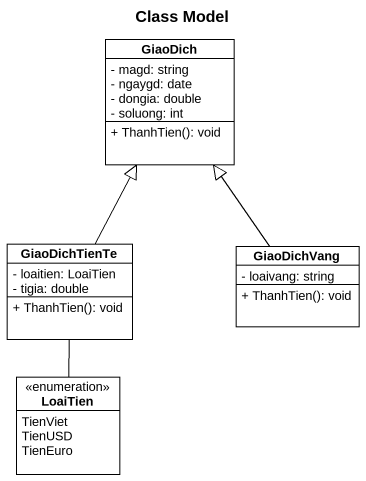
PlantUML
@startuml
title Class Model
hide circle
hide empty members
skinparam classAttributeIconSize 0
class GiaoDich {
  - magd: string
  - ngaygd: date
  - dongia: double
  - soluong: int
  + ThanhTien(): void
}
class GiaoDichTienTe {
  - loaitien: LoaiTien
  - tigia: double
  + ThanhTien(): void
}
class GiaoDichVang {
  - loaivang: string
  + ThanhTien(): void
}
enum LoaiTien {
  TienViet
  TienUSD
  TienEuro
}
GiaoDichTienTe -up-|> GiaoDich
GiaoDichVang -up-|> GiaoDich
LoaiTien -up- GiaoDichTienTe
@enduml
